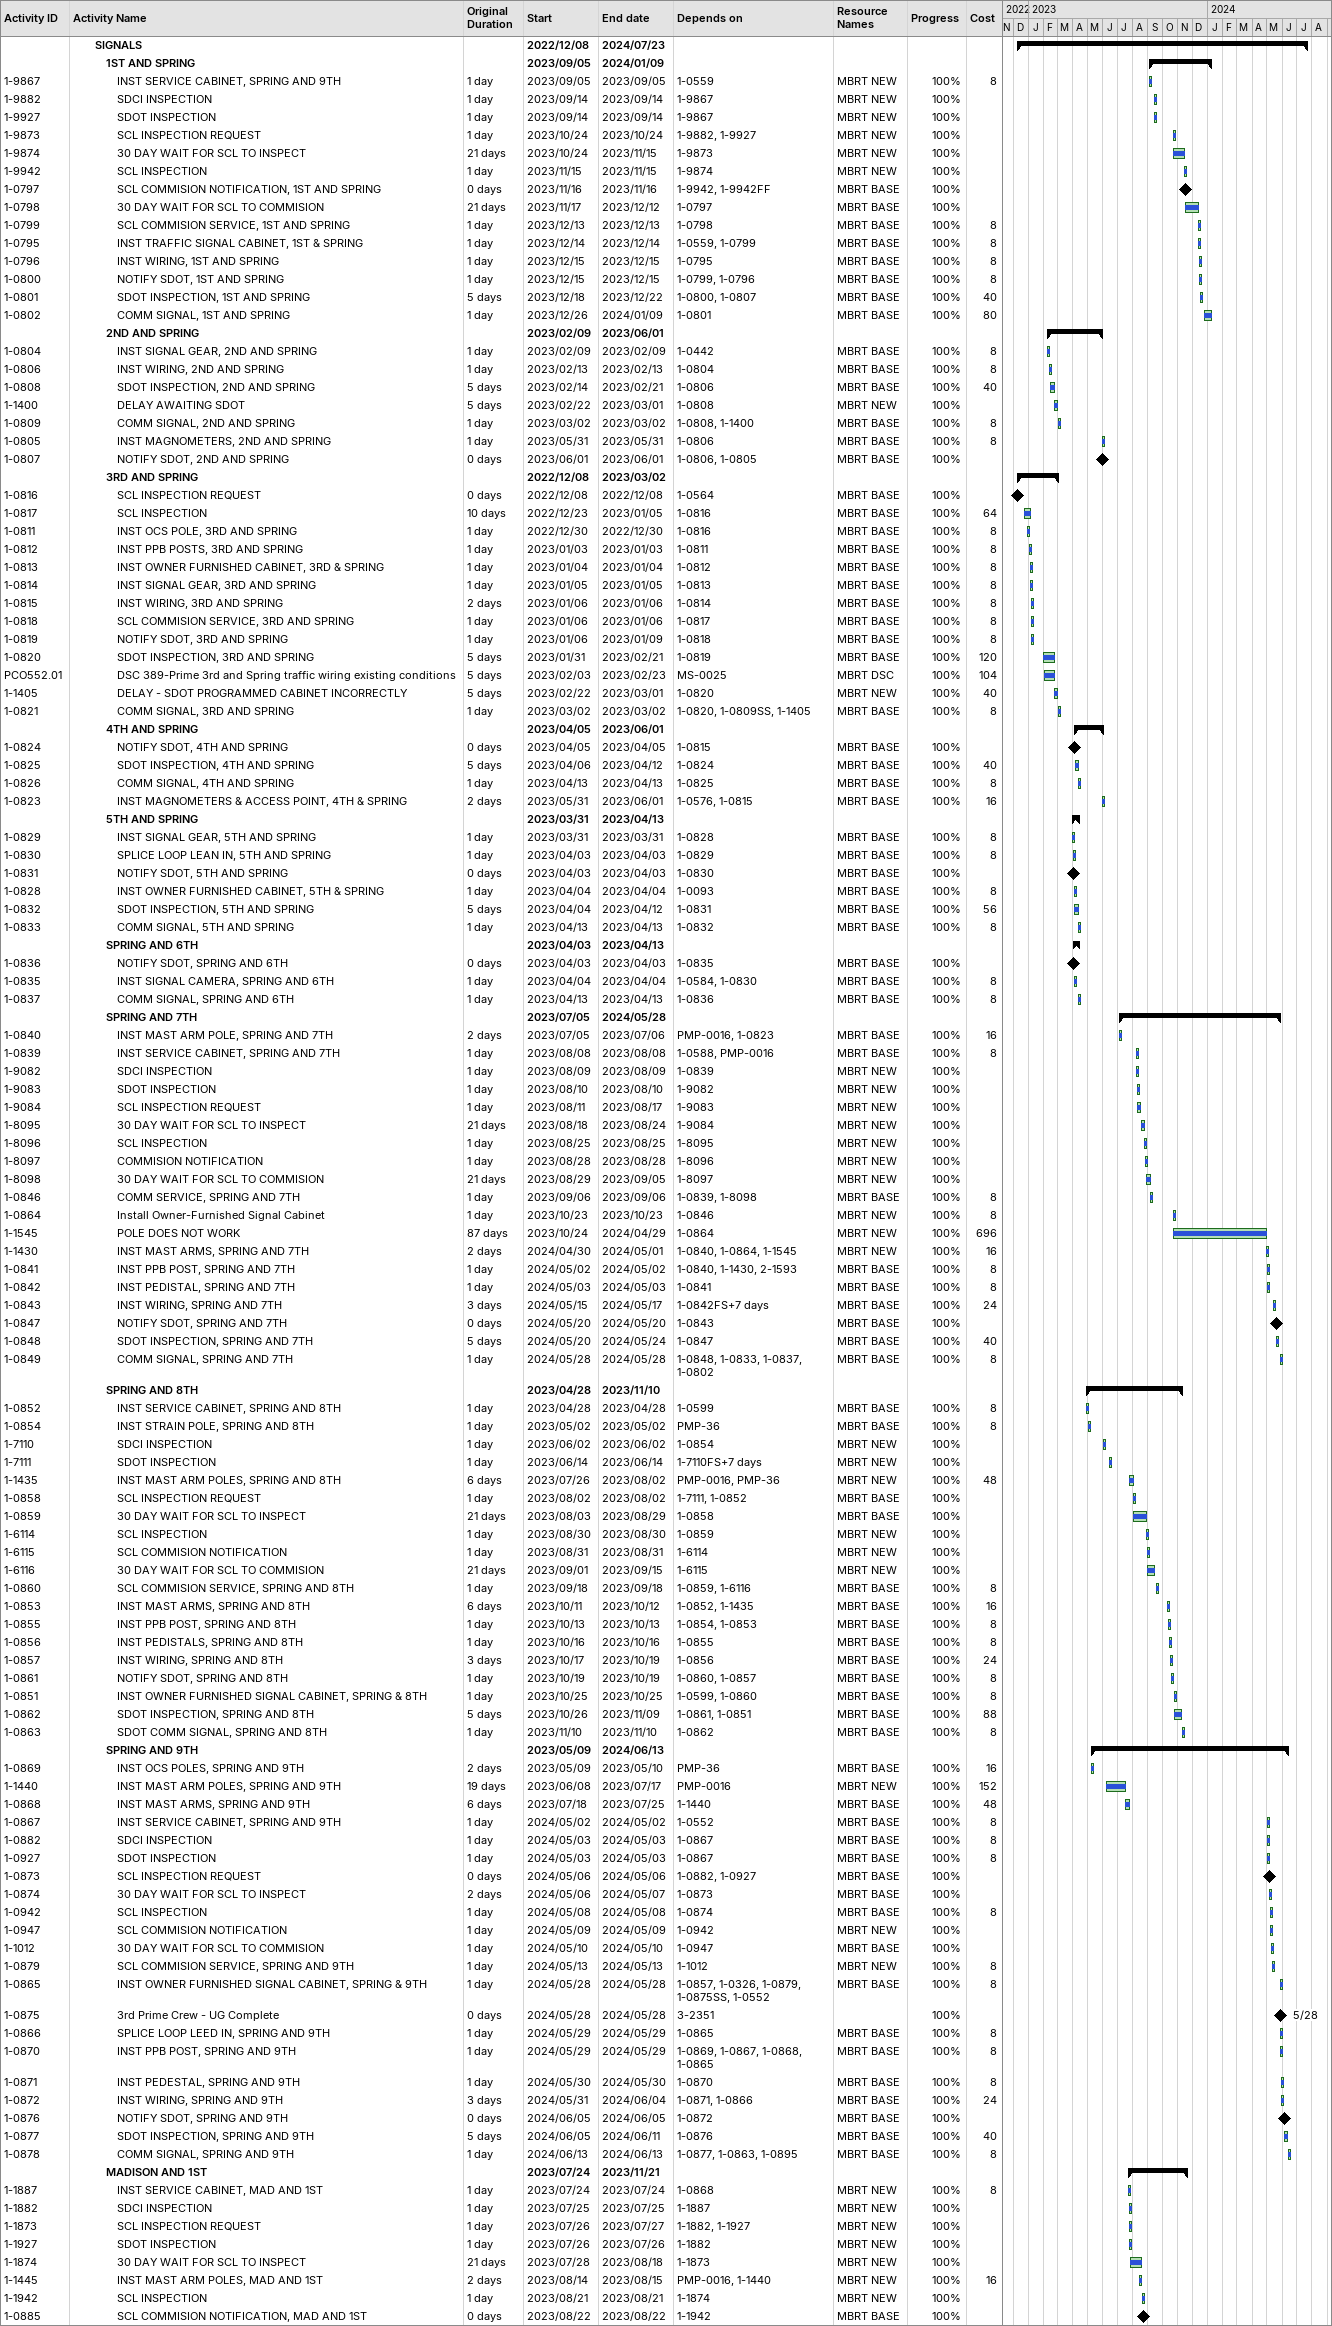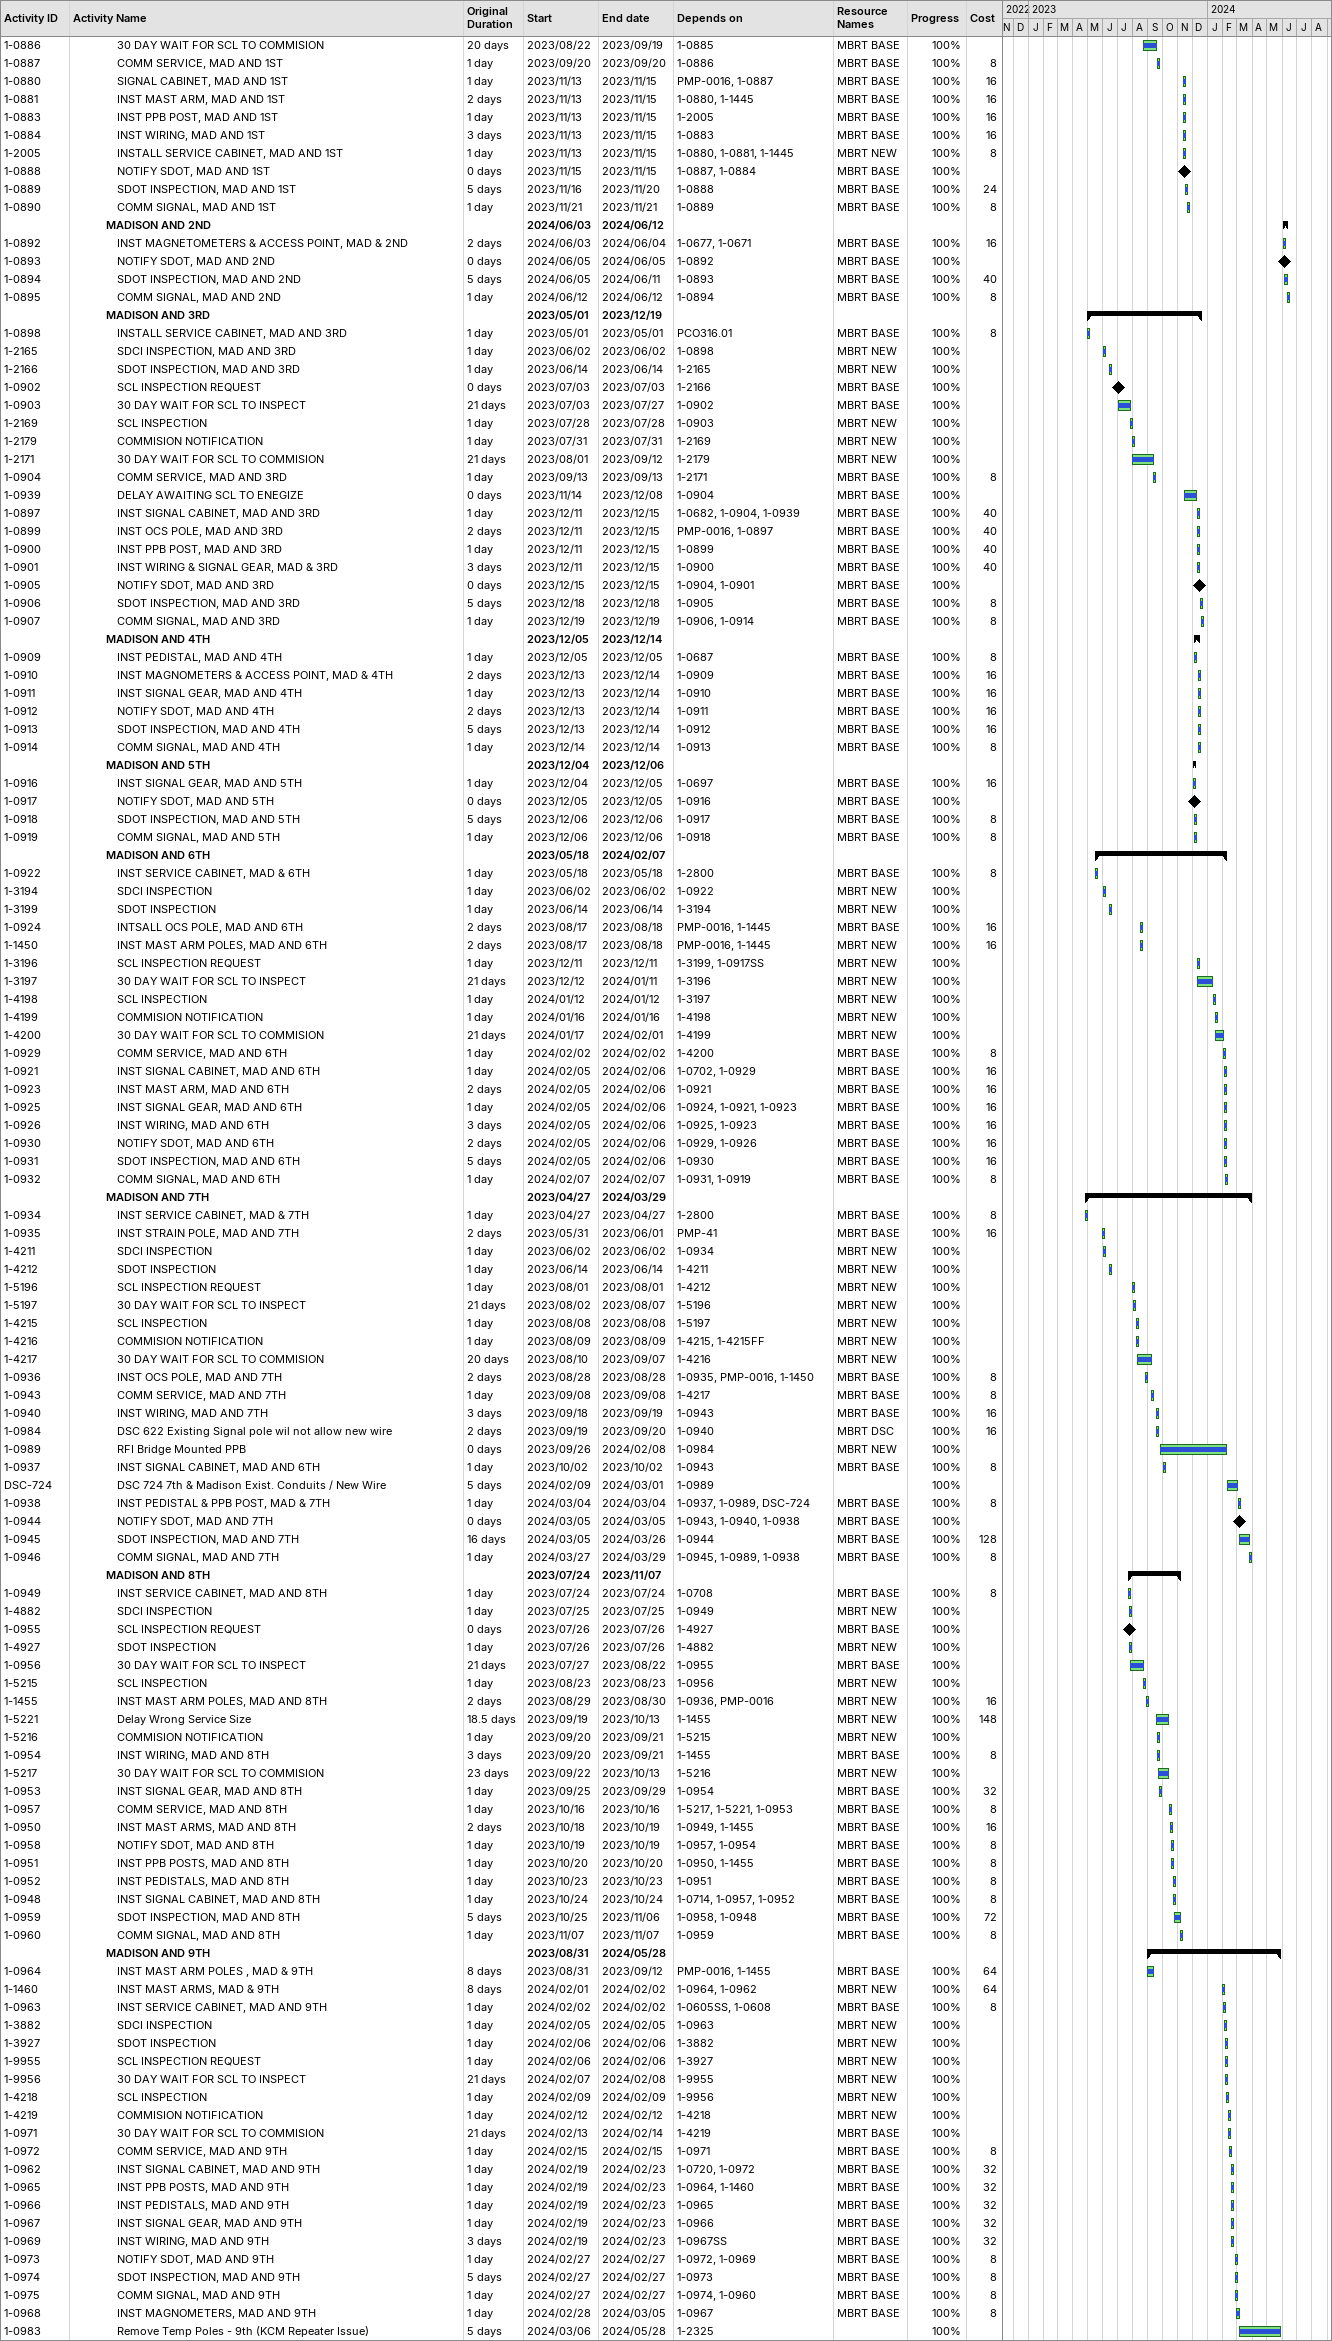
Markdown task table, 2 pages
| ID | Level | Task | Original duration | Start | Finish | Predecessors | Resources | % complete | Cost |
|---|---|---|---|---|---|---|---|---|---|
|  | 3 | **SIGNALS** |  | 2022-12-08 | 2024-07-23 |  |  |  |  |
|  | 4 | **1ST AND SPRING** |  | 2023-09-05 | 2024-01-09 |  |  |  |  |
| 1-9867 | 5 | INST SERVICE CABINET, SPRING AND 9TH | 1d | 2023-09-05 | 2023-09-05 | 1-0559 | MBRT NEW | 100 | 8 |
| 1-9882 | 5 | SDCI INSPECTION | 1d | 2023-09-14 | 2023-09-14 | 1-9867 | MBRT NEW | 100 |  |
| 1-9927 | 5 | SDOT INSPECTION | 1d | 2023-09-14 | 2023-09-14 | 1-9867 | MBRT NEW | 100 |  |
| 1-9873 | 5 | SCL INSPECTION REQUEST | 1d | 2023-10-24 | 2023-10-24 | 1-9882, 1-9927 | MBRT NEW | 100 |  |
| 1-9874 | 5 | 30 DAY WAIT FOR SCL TO INSPECT | 21d | 2023-10-24 | 2023-11-15 | 1-9873 | MBRT NEW | 100 |  |
| 1-9942 | 5 | SCL INSPECTION | 1d | 2023-11-15 | 2023-11-15 | 1-9874 | MBRT NEW | 100 |  |
| 1-0797 | 5 | SCL COMMISION NOTIFICATION, 1ST AND SPRING | 0d | 2023-11-16 | 2023-11-16 | 1-9942, 1-9942FF | MBRT BASE | 100 |  |
| 1-0798 | 5 | 30 DAY WAIT FOR SCL TO COMMISION | 21d | 2023-11-17 | 2023-12-12 | 1-0797 | MBRT BASE | 100 |  |
| 1-0799 | 5 | SCL COMMISION SERVICE, 1ST AND SPRING | 1d | 2023-12-13 | 2023-12-13 | 1-0798 | MBRT BASE | 100 | 8 |
| 1-0795 | 5 | INST TRAFFIC SIGNAL CABINET, 1ST & SPRING | 1d | 2023-12-14 | 2023-12-14 | 1-0559, 1-0799 | MBRT BASE | 100 | 8 |
| 1-0796 | 5 | INST WIRING, 1ST AND SPRING | 1d | 2023-12-15 | 2023-12-15 | 1-0795 | MBRT BASE | 100 | 8 |
| 1-0800 | 5 | NOTIFY SDOT, 1ST AND SPRING | 1d | 2023-12-15 | 2023-12-15 | 1-0799, 1-0796 | MBRT BASE | 100 | 8 |
| 1-0801 | 5 | SDOT INSPECTION, 1ST AND SPRING | 5d | 2023-12-18 | 2023-12-22 | 1-0800, 1-0807 | MBRT BASE | 100 | 40 |
| 1-0802 | 5 | COMM SIGNAL, 1ST AND SPRING | 1d | 2023-12-26 | 2024-01-09 | 1-0801 | MBRT BASE | 100 | 80 |
|  | 4 | **2ND AND SPRING** |  | 2023-02-09 | 2023-06-01 |  |  |  |  |
| 1-0804 | 5 | INST SIGNAL GEAR, 2ND AND SPRING | 1d | 2023-02-09 | 2023-02-09 | 1-0442 | MBRT BASE | 100 | 8 |
| 1-0806 | 5 | INST WIRING, 2ND AND SPRING | 1d | 2023-02-13 | 2023-02-13 | 1-0804 | MBRT BASE | 100 | 8 |
| 1-0808 | 5 | SDOT INSPECTION, 2ND AND SPRING | 5d | 2023-02-14 | 2023-02-21 | 1-0806 | MBRT BASE | 100 | 40 |
| 1-1400 | 5 | DELAY AWAITING SDOT | 5d | 2023-02-22 | 2023-03-01 | 1-0808 | MBRT NEW | 100 |  |
| 1-0809 | 5 | COMM SIGNAL, 2ND AND SPRING | 1d | 2023-03-02 | 2023-03-02 | 1-0808, 1-1400 | MBRT BASE | 100 | 8 |
| 1-0805 | 5 | INST MAGNOMETERS, 2ND AND SPRING | 1d | 2023-05-31 | 2023-05-31 | 1-0806 | MBRT BASE | 100 | 8 |
| 1-0807 | 5 | NOTIFY SDOT, 2ND AND SPRING | 0d | 2023-06-01 | 2023-06-01 | 1-0806, 1-0805 | MBRT BASE | 100 |  |
|  | 4 | **3RD AND SPRING** |  | 2022-12-08 | 2023-03-02 |  |  |  |  |
| 1-0816 | 5 | SCL INSPECTION REQUEST | 0d | 2022-12-08 | 2022-12-08 | 1-0564 | MBRT BASE | 100 |  |
| 1-0817 | 5 | SCL INSPECTION | 10d | 2022-12-23 | 2023-01-05 | 1-0816 | MBRT BASE | 100 | 64 |
| 1-0811 | 5 | INST OCS POLE, 3RD AND SPRING | 1d | 2022-12-30 | 2022-12-30 | 1-0816 | MBRT BASE | 100 | 8 |
| 1-0812 | 5 | INST PPB POSTS, 3RD AND SPRING | 1d | 2023-01-03 | 2023-01-03 | 1-0811 | MBRT BASE | 100 | 8 |
| 1-0813 | 5 | INST OWNER FURNISHED CABINET, 3RD & SPRING | 1d | 2023-01-04 | 2023-01-04 | 1-0812 | MBRT BASE | 100 | 8 |
| 1-0814 | 5 | INST SIGNAL GEAR, 3RD AND SPRING | 1d | 2023-01-05 | 2023-01-05 | 1-0813 | MBRT BASE | 100 | 8 |
| 1-0815 | 5 | INST WIRING, 3RD AND SPRING | 2d | 2023-01-06 | 2023-01-06 | 1-0814 | MBRT BASE | 100 | 8 |
| 1-0818 | 5 | SCL COMMISION SERVICE, 3RD AND SPRING | 1d | 2023-01-06 | 2023-01-06 | 1-0817 | MBRT BASE | 100 | 8 |
| 1-0819 | 5 | NOTIFY SDOT, 3RD AND SPRING | 1d | 2023-01-06 | 2023-01-09 | 1-0818 | MBRT BASE | 100 | 8 |
| 1-0820 | 5 | SDOT INSPECTION, 3RD AND SPRING | 5d | 2023-01-31 | 2023-02-21 | 1-0819 | MBRT BASE | 100 | 120 |
| PCO552.01 | 5 | DSC 389-Prime 3rd and Spring traffic wiring existing conditions | 5d | 2023-02-03 | 2023-02-23 | MS-0025 | MBRT DSC | 100 | 104 |
| 1-1405 | 5 | DELAY - SDOT PROGRAMMED CABINET INCORRECTLY | 5d | 2023-02-22 | 2023-03-01 | 1-0820 | MBRT NEW | 100 | 40 |
| 1-0821 | 5 | COMM SIGNAL, 3RD AND SPRING | 1d | 2023-03-02 | 2023-03-02 | 1-0820, 1-0809SS, 1-1405 | MBRT BASE | 100 | 8 |
|  | 4 | **4TH AND SPRING** |  | 2023-04-05 | 2023-06-01 |  |  |  |  |
| 1-0824 | 5 | NOTIFY SDOT, 4TH AND SPRING | 0d | 2023-04-05 | 2023-04-05 | 1-0815 | MBRT BASE | 100 |  |
| 1-0825 | 5 | SDOT INSPECTION, 4TH AND SPRING | 5d | 2023-04-06 | 2023-04-12 | 1-0824 | MBRT BASE | 100 | 40 |
| 1-0826 | 5 | COMM SIGNAL, 4TH AND SPRING | 1d | 2023-04-13 | 2023-04-13 | 1-0825 | MBRT BASE | 100 | 8 |
| 1-0823 | 5 | INST MAGNOMETERS & ACCESS POINT, 4TH & SPRING | 2d | 2023-05-31 | 2023-06-01 | 1-0576, 1-0815 | MBRT BASE | 100 | 16 |
|  | 4 | **5TH AND SPRING** |  | 2023-03-31 | 2023-04-13 |  |  |  |  |
| 1-0829 | 5 | INST SIGNAL GEAR, 5TH AND SPRING | 1d | 2023-03-31 | 2023-03-31 | 1-0828 | MBRT BASE | 100 | 8 |
| 1-0830 | 5 | SPLICE LOOP LEAN IN, 5TH AND SPRING | 1d | 2023-04-03 | 2023-04-03 | 1-0829 | MBRT BASE | 100 | 8 |
| 1-0831 | 5 | NOTIFY SDOT, 5TH AND SPRING | 0d | 2023-04-03 | 2023-04-03 | 1-0830 | MBRT BASE | 100 |  |
| 1-0828 | 5 | INST OWNER FURNISHED CABINET, 5TH & SPRING | 1d | 2023-04-04 | 2023-04-04 | 1-0093 | MBRT BASE | 100 | 8 |
| 1-0832 | 5 | SDOT INSPECTION, 5TH AND SPRING | 5d | 2023-04-04 | 2023-04-12 | 1-0831 | MBRT BASE | 100 | 56 |
| 1-0833 | 5 | COMM SIGNAL, 5TH AND SPRING | 1d | 2023-04-13 | 2023-04-13 | 1-0832 | MBRT BASE | 100 | 8 |
|  | 4 | **SPRING AND 6TH** |  | 2023-04-03 | 2023-04-13 |  |  |  |  |
| 1-0836 | 5 | NOTIFY SDOT, SPRING AND 6TH | 0d | 2023-04-03 | 2023-04-03 | 1-0835 | MBRT BASE | 100 |  |
| 1-0835 | 5 | INST SIGNAL CAMERA, SPRING AND 6TH | 1d | 2023-04-04 | 2023-04-04 | 1-0584, 1-0830 | MBRT BASE | 100 | 8 |
| 1-0837 | 5 | COMM SIGNAL, SPRING AND 6TH | 1d | 2023-04-13 | 2023-04-13 | 1-0836 | MBRT BASE | 100 | 8 |
|  | 4 | **SPRING AND 7TH** |  | 2023-07-05 | 2024-05-28 |  |  |  |  |
| 1-0840 | 5 | INST MAST ARM POLE, SPRING AND 7TH | 2d | 2023-07-05 | 2023-07-06 | PMP-0016, 1-0823 | MBRT BASE | 100 | 16 |
| 1-0839 | 5 | INST SERVICE CABINET, SPRING AND 7TH | 1d | 2023-08-08 | 2023-08-08 | 1-0588, PMP-0016 | MBRT BASE | 100 | 8 |
| 1-9082 | 5 | SDCI INSPECTION | 1d | 2023-08-09 | 2023-08-09 | 1-0839 | MBRT NEW | 100 |  |
| 1-9083 | 5 | SDOT INSPECTION | 1d | 2023-08-10 | 2023-08-10 | 1-9082 | MBRT NEW | 100 |  |
| 1-9084 | 5 | SCL INSPECTION REQUEST | 1d | 2023-08-11 | 2023-08-17 | 1-9083 | MBRT NEW | 100 |  |
| 1-8095 | 5 | 30 DAY WAIT FOR SCL TO INSPECT | 21d | 2023-08-18 | 2023-08-24 | 1-9084 | MBRT NEW | 100 |  |
| 1-8096 | 5 | SCL INSPECTION | 1d | 2023-08-25 | 2023-08-25 | 1-8095 | MBRT NEW | 100 |  |
| 1-8097 | 5 | COMMISION NOTIFICATION | 1d | 2023-08-28 | 2023-08-28 | 1-8096 | MBRT NEW | 100 |  |
| 1-8098 | 5 | 30 DAY WAIT FOR SCL TO COMMISION | 21d | 2023-08-29 | 2023-09-05 | 1-8097 | MBRT NEW | 100 |  |
| 1-0846 | 5 | COMM SERVICE, SPRING AND 7TH | 1d | 2023-09-06 | 2023-09-06 | 1-0839, 1-8098 | MBRT BASE | 100 | 8 |
| 1-0864 | 5 | Install Owner-Furnished Signal Cabinet | 1d | 2023-10-23 | 2023-10-23 | 1-0846 | MBRT NEW | 100 | 8 |
| 1-1545 | 5 | POLE DOES NOT WORK | 87d | 2023-10-24 | 2024-04-29 | 1-0864 | MBRT NEW | 100 | 696 |
| 1-1430 | 5 | INST MAST ARMS, SPRING AND 7TH | 2d | 2024-04-30 | 2024-05-01 | 1-0840, 1-0864, 1-1545 | MBRT NEW | 100 | 16 |
| 1-0841 | 5 | INST PPB POST, SPRING AND 7TH | 1d | 2024-05-02 | 2024-05-02 | 1-0840, 1-1430, 2-1593 | MBRT BASE | 100 | 8 |
| 1-0842 | 5 | INST PEDISTAL, SPRING AND 7TH | 1d | 2024-05-03 | 2024-05-03 | 1-0841 | MBRT BASE | 100 | 8 |
| 1-0843 | 5 | INST WIRING, SPRING AND 7TH | 3d | 2024-05-15 | 2024-05-17 | 1-0842FS+7d | MBRT BASE | 100 | 24 |
| 1-0847 | 5 | NOTIFY SDOT, SPRING AND 7TH | 0d | 2024-05-20 | 2024-05-20 | 1-0843 | MBRT BASE | 100 |  |
| 1-0848 | 5 | SDOT INSPECTION, SPRING AND 7TH | 5d | 2024-05-20 | 2024-05-24 | 1-0847 | MBRT BASE | 100 | 40 |
| 1-0849 | 5 | COMM SIGNAL, SPRING AND 7TH | 1d | 2024-05-28 | 2024-05-28 | 1-0848, 1-0833, 1-0837, 1-0802 | MBRT BASE | 100 | 8 |
|  | 4 | **SPRING AND 8TH** |  | 2023-04-28 | 2023-11-10 |  |  |  |  |
| 1-0852 | 5 | INST SERVICE CABINET, SPRING AND 8TH | 1d | 2023-04-28 | 2023-04-28 | 1-0599 | MBRT BASE | 100 | 8 |
| 1-0854 | 5 | INST STRAIN POLE, SPRING AND 8TH | 1d | 2023-05-02 | 2023-05-02 | PMP-36 | MBRT BASE | 100 | 8 |
| 1-7110 | 5 | SDCI INSPECTION | 1d | 2023-06-02 | 2023-06-02 | 1-0854 | MBRT NEW | 100 |  |
| 1-7111 | 5 | SDOT INSPECTION | 1d | 2023-06-14 | 2023-06-14 | 1-7110FS+7d | MBRT NEW | 100 |  |
| 1-1435 | 5 | INST MAST ARM POLES, SPRING AND 8TH | 6d | 2023-07-26 | 2023-08-02 | PMP-0016, PMP-36 | MBRT NEW | 100 | 48 |
| 1-0858 | 5 | SCL INSPECTION REQUEST | 1d | 2023-08-02 | 2023-08-02 | 1-7111, 1-0852 | MBRT BASE | 100 |  |
| 1-0859 | 5 | 30 DAY WAIT FOR SCL TO INSPECT | 21d | 2023-08-03 | 2023-08-29 | 1-0858 | MBRT BASE | 100 |  |
| 1-6114 | 5 | SCL INSPECTION | 1d | 2023-08-30 | 2023-08-30 | 1-0859 | MBRT NEW | 100 |  |
| 1-6115 | 5 | SCL COMMISION NOTIFICATION | 1d | 2023-08-31 | 2023-08-31 | 1-6114 | MBRT NEW | 100 |  |
| 1-6116 | 5 | 30 DAY WAIT FOR SCL TO COMMISION | 21d | 2023-09-01 | 2023-09-15 | 1-6115 | MBRT NEW | 100 |  |
| 1-0860 | 5 | SCL COMMISION SERVICE, SPRING AND 8TH | 1d | 2023-09-18 | 2023-09-18 | 1-0859, 1-6116 | MBRT BASE | 100 | 8 |
| 1-0853 | 5 | INST MAST ARMS, SPRING AND 8TH | 6d | 2023-10-11 | 2023-10-12 | 1-0852, 1-1435 | MBRT BASE | 100 | 16 |
| 1-0855 | 5 | INST PPB POST, SPRING AND 8TH | 1d | 2023-10-13 | 2023-10-13 | 1-0854, 1-0853 | MBRT BASE | 100 | 8 |
| 1-0856 | 5 | INST PEDISTALS, SPRING AND 8TH | 1d | 2023-10-16 | 2023-10-16 | 1-0855 | MBRT BASE | 100 | 8 |
| 1-0857 | 5 | INST WIRING, SPRING AND 8TH | 3d | 2023-10-17 | 2023-10-19 | 1-0856 | MBRT BASE | 100 | 24 |
| 1-0861 | 5 | NOTIFY SDOT, SPRING AND 8TH | 1d | 2023-10-19 | 2023-10-19 | 1-0860, 1-0857 | MBRT BASE | 100 | 8 |
| 1-0851 | 5 | INST OWNER FURNISHED SIGNAL CABINET, SPRING & 8TH | 1d | 2023-10-25 | 2023-10-25 | 1-0599, 1-0860 | MBRT BASE | 100 | 8 |
| 1-0862 | 5 | SDOT INSPECTION, SPRING AND 8TH | 5d | 2023-10-26 | 2023-11-09 | 1-0861, 1-0851 | MBRT BASE | 100 | 88 |
| 1-0863 | 5 | SDOT COMM SIGNAL, SPRING AND 8TH | 1d | 2023-11-10 | 2023-11-10 | 1-0862 | MBRT BASE | 100 | 8 |
|  | 4 | **SPRING AND 9TH** |  | 2023-05-09 | 2024-06-13 |  |  |  |  |
| 1-0869 | 5 | INST OCS POLES, SPRING AND 9TH | 2d | 2023-05-09 | 2023-05-10 | PMP-36 | MBRT BASE | 100 | 16 |
| 1-1440 | 5 | INST MAST ARM POLES, SPRING AND 9TH | 19d | 2023-06-08 | 2023-07-17 | PMP-0016 | MBRT NEW | 100 | 152 |
| 1-0868 | 5 | INST MAST ARMS, SPRING AND 9TH | 6d | 2023-07-18 | 2023-07-25 | 1-1440 | MBRT BASE | 100 | 48 |
| 1-0867 | 5 | INST SERVICE CABINET, SPRING AND 9TH | 1d | 2024-05-02 | 2024-05-02 | 1-0552 | MBRT BASE | 100 | 8 |
| 1-0882 | 5 | SDCI INSPECTION | 1d | 2024-05-03 | 2024-05-03 | 1-0867 | MBRT BASE | 100 | 8 |
| 1-0927 | 5 | SDOT INSPECTION | 1d | 2024-05-03 | 2024-05-03 | 1-0867 | MBRT BASE | 100 | 8 |
| 1-0873 | 5 | SCL INSPECTION REQUEST | 0d | 2024-05-06 | 2024-05-06 | 1-0882, 1-0927 | MBRT BASE | 100 |  |
| 1-0874 | 5 | 30 DAY WAIT FOR SCL TO INSPECT | 2d | 2024-05-06 | 2024-05-07 | 1-0873 | MBRT BASE | 100 |  |
| 1-0942 | 5 | SCL INSPECTION | 1d | 2024-05-08 | 2024-05-08 | 1-0874 | MBRT BASE | 100 | 8 |
| 1-0947 | 5 | SCL COMMISION NOTIFICATION | 1d | 2024-05-09 | 2024-05-09 | 1-0942 | MBRT NEW | 100 |  |
| 1-1012 | 5 | 30 DAY WAIT FOR SCL TO COMMISION | 1d | 2024-05-10 | 2024-05-10 | 1-0947 | MBRT BASE | 100 |  |
| 1-0879 | 5 | SCL COMMISION SERVICE, SPRING AND 9TH | 1d | 2024-05-13 | 2024-05-13 | 1-1012 | MBRT NEW | 100 | 8 |
| 1-0865 | 5 | INST OWNER FURNISHED SIGNAL CABINET, SPRING & 9TH | 1d | 2024-05-28 | 2024-05-28 | 1-0857, 1-0326, 1-0879, 1-0875SS, 1-0552 | MBRT BASE | 100 | 8 |
| 1-0875 | 5 | 3rd Prime Crew - UG Complete | 0d | 2024-05-28 | 2024-05-28 | 3-2351 |  | 100 |  |
| 1-0866 | 5 | SPLICE LOOP LEED IN, SPRING AND 9TH | 1d | 2024-05-29 | 2024-05-29 | 1-0865 | MBRT BASE | 100 | 8 |
| 1-0870 | 5 | INST PPB POST, SPRING AND 9TH | 1d | 2024-05-29 | 2024-05-29 | 1-0869, 1-0867, 1-0868, 1-0865 | MBRT BASE | 100 | 8 |
| 1-0871 | 5 | INST PEDESTAL, SPRING AND 9TH | 1d | 2024-05-30 | 2024-05-30 | 1-0870 | MBRT BASE | 100 | 8 |
| 1-0872 | 5 | INST WIRING, SPRING AND 9TH | 3d | 2024-05-31 | 2024-06-04 | 1-0871, 1-0866 | MBRT BASE | 100 | 24 |
| 1-0876 | 5 | NOTIFY SDOT, SPRING AND 9TH | 0d | 2024-06-05 | 2024-06-05 | 1-0872 | MBRT BASE | 100 |  |
| 1-0877 | 5 | SDOT INSPECTION, SPRING AND 9TH | 5d | 2024-06-05 | 2024-06-11 | 1-0876 | MBRT BASE | 100 | 40 |
| 1-0878 | 5 | COMM SIGNAL, SPRING AND 9TH | 1d | 2024-06-13 | 2024-06-13 | 1-0877, 1-0863, 1-0895 | MBRT BASE | 100 | 8 |
|  | 4 | **MADISON AND 1ST** |  | 2023-07-24 | 2023-11-21 |  |  |  |  |
| 1-1887 | 5 | INST SERVICE CABINET, MAD AND 1ST | 1d | 2023-07-24 | 2023-07-24 | 1-0868 | MBRT NEW | 100 | 8 |
| 1-1882 | 5 | SDCI INSPECTION | 1d | 2023-07-25 | 2023-07-25 | 1-1887 | MBRT NEW | 100 |  |
| 1-1873 | 5 | SCL INSPECTION REQUEST | 1d | 2023-07-26 | 2023-07-27 | 1-1882, 1-1927 | MBRT NEW | 100 |  |
| 1-1927 | 5 | SDOT INSPECTION | 1d | 2023-07-26 | 2023-07-26 | 1-1882 | MBRT NEW | 100 |  |
| 1-1874 | 5 | 30 DAY WAIT FOR SCL TO INSPECT | 21d | 2023-07-28 | 2023-08-18 | 1-1873 | MBRT NEW | 100 |  |
| 1-1445 | 5 | INST MAST ARM POLES, MAD AND 1ST | 2d | 2023-08-14 | 2023-08-15 | PMP-0016, 1-1440 | MBRT NEW | 100 | 16 |
| 1-1942 | 5 | SCL INSPECTION | 1d | 2023-08-21 | 2023-08-21 | 1-1874 | MBRT NEW | 100 |  |
| 1-0885 | 5 | SCL COMMISION NOTIFICATION, MAD AND 1ST | 0d | 2023-08-22 | 2023-08-22 | 1-1942 | MBRT BASE | 100 |  |
| 1-0886 | 5 | 30 DAY WAIT FOR SCL TO COMMISION | 20d | 2023-08-22 | 2023-09-19 | 1-0885 | MBRT BASE | 100 |  |
| 1-0887 | 5 | COMM SERVICE, MAD AND 1ST | 1d | 2023-09-20 | 2023-09-20 | 1-0886 | MBRT BASE | 100 | 8 |
| 1-0880 | 5 | SIGNAL CABINET, MAD AND 1ST | 1d | 2023-11-13 | 2023-11-15 | PMP-0016, 1-0887 | MBRT BASE | 100 | 16 |
| 1-0881 | 5 | INST MAST ARM, MAD AND 1ST | 2d | 2023-11-13 | 2023-11-15 | 1-0880, 1-1445 | MBRT BASE | 100 | 16 |
| 1-0883 | 5 | INST PPB POST, MAD AND 1ST | 1d | 2023-11-13 | 2023-11-15 | 1-2005 | MBRT BASE | 100 | 16 |
| 1-0884 | 5 | INST WIRING, MAD AND 1ST | 3d | 2023-11-13 | 2023-11-15 | 1-0883 | MBRT BASE | 100 | 16 |
| 1-2005 | 5 | INSTALL SERVICE CABINET, MAD AND 1ST | 1d | 2023-11-13 | 2023-11-15 | 1-0880, 1-0881, 1-1445 | MBRT NEW | 100 | 8 |
| 1-0888 | 5 | NOTIFY SDOT, MAD AND 1ST | 0d | 2023-11-15 | 2023-11-15 | 1-0887, 1-0884 | MBRT BASE | 100 |  |
| 1-0889 | 5 | SDOT INSPECTION, MAD AND 1ST | 5d | 2023-11-16 | 2023-11-20 | 1-0888 | MBRT BASE | 100 | 24 |
| 1-0890 | 5 | COMM SIGNAL, MAD AND 1ST | 1d | 2023-11-21 | 2023-11-21 | 1-0889 | MBRT BASE | 100 | 8 |
|  | 4 | **MADISON AND 2ND** |  | 2024-06-03 | 2024-06-12 |  |  |  |  |
| 1-0892 | 5 | INST MAGNETOMETERS & ACCESS POINT, MAD & 2ND | 2d | 2024-06-03 | 2024-06-04 | 1-0677, 1-0671 | MBRT BASE | 100 | 16 |
| 1-0893 | 5 | NOTIFY SDOT, MAD AND 2ND | 0d | 2024-06-05 | 2024-06-05 | 1-0892 | MBRT BASE | 100 |  |
| 1-0894 | 5 | SDOT INSPECTION, MAD AND 2ND | 5d | 2024-06-05 | 2024-06-11 | 1-0893 | MBRT BASE | 100 | 40 |
| 1-0895 | 5 | COMM SIGNAL, MAD AND 2ND | 1d | 2024-06-12 | 2024-06-12 | 1-0894 | MBRT BASE | 100 | 8 |
|  | 4 | **MADISON AND 3RD** |  | 2023-05-01 | 2023-12-19 |  |  |  |  |
| 1-0898 | 5 | INSTALL SERVICE CABINET, MAD AND 3RD | 1d | 2023-05-01 | 2023-05-01 | PCO316.01 | MBRT BASE | 100 | 8 |
| 1-2165 | 5 | SDCI INSPECTION, MAD AND 3RD | 1d | 2023-06-02 | 2023-06-02 | 1-0898 | MBRT NEW | 100 |  |
| 1-2166 | 5 | SDOT INSPECTION, MAD AND 3RD | 1d | 2023-06-14 | 2023-06-14 | 1-2165 | MBRT NEW | 100 |  |
| 1-0902 | 5 | SCL INSPECTION REQUEST | 0d | 2023-07-03 | 2023-07-03 | 1-2166 | MBRT BASE | 100 |  |
| 1-0903 | 5 | 30 DAY WAIT FOR SCL TO INSPECT | 21d | 2023-07-03 | 2023-07-27 | 1-0902 | MBRT BASE | 100 |  |
| 1-2169 | 5 | SCL INSPECTION | 1d | 2023-07-28 | 2023-07-28 | 1-0903 | MBRT NEW | 100 |  |
| 1-2179 | 5 | COMMISION NOTIFICATION | 1d | 2023-07-31 | 2023-07-31 | 1-2169 | MBRT NEW | 100 |  |
| 1-2171 | 5 | 30 DAY WAIT FOR SCL TO COMMISION | 21d | 2023-08-01 | 2023-09-12 | 1-2179 | MBRT NEW | 100 |  |
| 1-0904 | 5 | COMM SERVICE, MAD AND 3RD | 1d | 2023-09-13 | 2023-09-13 | 1-2171 | MBRT BASE | 100 | 8 |
| 1-0939 | 5 | DELAY AWAITING SCL TO ENEGIZE | 0d | 2023-11-14 | 2023-12-08 | 1-0904 | MBRT BASE | 100 |  |
| 1-0897 | 5 | INST SIGNAL CABINET, MAD AND 3RD | 1d | 2023-12-11 | 2023-12-15 | 1-0682, 1-0904, 1-0939 | MBRT BASE | 100 | 40 |
| 1-0899 | 5 | INST OCS POLE, MAD AND 3RD | 2d | 2023-12-11 | 2023-12-15 | PMP-0016, 1-0897 | MBRT BASE | 100 | 40 |
| 1-0900 | 5 | INST PPB POST, MAD AND 3RD | 1d | 2023-12-11 | 2023-12-15 | 1-0899 | MBRT BASE | 100 | 40 |
| 1-0901 | 5 | INST WIRING & SIGNAL GEAR, MAD & 3RD | 3d | 2023-12-11 | 2023-12-15 | 1-0900 | MBRT BASE | 100 | 40 |
| 1-0905 | 5 | NOTIFY SDOT, MAD AND 3RD | 0d | 2023-12-15 | 2023-12-15 | 1-0904, 1-0901 | MBRT BASE | 100 |  |
| 1-0906 | 5 | SDOT INSPECTION, MAD AND 3RD | 5d | 2023-12-18 | 2023-12-18 | 1-0905 | MBRT BASE | 100 | 8 |
| 1-0907 | 5 | COMM SIGNAL, MAD AND 3RD | 1d | 2023-12-19 | 2023-12-19 | 1-0906, 1-0914 | MBRT BASE | 100 | 8 |
|  | 4 | **MADISON AND 4TH** |  | 2023-12-05 | 2023-12-14 |  |  |  |  |
| 1-0909 | 5 | INST PEDISTAL, MAD AND 4TH | 1d | 2023-12-05 | 2023-12-05 | 1-0687 | MBRT BASE | 100 | 8 |
| 1-0910 | 5 | INST MAGNOMETERS & ACCESS POINT, MAD & 4TH | 2d | 2023-12-13 | 2023-12-14 | 1-0909 | MBRT BASE | 100 | 16 |
| 1-0911 | 5 | INST SIGNAL GEAR, MAD AND 4TH | 1d | 2023-12-13 | 2023-12-14 | 1-0910 | MBRT BASE | 100 | 16 |
| 1-0912 | 5 | NOTIFY SDOT, MAD AND 4TH | 2d | 2023-12-13 | 2023-12-14 | 1-0911 | MBRT BASE | 100 | 16 |
| 1-0913 | 5 | SDOT INSPECTION, MAD AND 4TH | 5d | 2023-12-13 | 2023-12-14 | 1-0912 | MBRT BASE | 100 | 16 |
| 1-0914 | 5 | COMM SIGNAL, MAD AND 4TH | 1d | 2023-12-14 | 2023-12-14 | 1-0913 | MBRT BASE | 100 | 8 |
|  | 4 | **MADISON AND 5TH** |  | 2023-12-04 | 2023-12-06 |  |  |  |  |
| 1-0916 | 5 | INST SIGNAL GEAR, MAD AND 5TH | 1d | 2023-12-04 | 2023-12-05 | 1-0697 | MBRT BASE | 100 | 16 |
| 1-0917 | 5 | NOTIFY SDOT, MAD AND 5TH | 0d | 2023-12-05 | 2023-12-05 | 1-0916 | MBRT BASE | 100 |  |
| 1-0918 | 5 | SDOT INSPECTION, MAD AND 5TH | 5d | 2023-12-06 | 2023-12-06 | 1-0917 | MBRT BASE | 100 | 8 |
| 1-0919 | 5 | COMM SIGNAL, MAD AND 5TH | 1d | 2023-12-06 | 2023-12-06 | 1-0918 | MBRT BASE | 100 | 8 |
|  | 4 | **MADISON AND 6TH** |  | 2023-05-18 | 2024-02-07 |  |  |  |  |
| 1-0922 | 5 | INST SERVICE CABINET, MAD & 6TH | 1d | 2023-05-18 | 2023-05-18 | 1-2800 | MBRT BASE | 100 | 8 |
| 1-3194 | 5 | SDCI INSPECTION | 1d | 2023-06-02 | 2023-06-02 | 1-0922 | MBRT NEW | 100 |  |
| 1-3199 | 5 | SDOT INSPECTION | 1d | 2023-06-14 | 2023-06-14 | 1-3194 | MBRT NEW | 100 |  |
| 1-0924 | 5 | INTSALL OCS POLE, MAD AND 6TH | 2d | 2023-08-17 | 2023-08-18 | PMP-0016, 1-1445 | MBRT BASE | 100 | 16 |
| 1-1450 | 5 | INST MAST ARM POLES, MAD AND 6TH | 2d | 2023-08-17 | 2023-08-18 | PMP-0016, 1-1445 | MBRT NEW | 100 | 16 |
| 1-3196 | 5 | SCL INSPECTION REQUEST | 1d | 2023-12-11 | 2023-12-11 | 1-3199, 1-0917SS | MBRT NEW | 100 |  |
| 1-3197 | 5 | 30 DAY WAIT FOR SCL TO INSPECT | 21d | 2023-12-12 | 2024-01-11 | 1-3196 | MBRT NEW | 100 |  |
| 1-4198 | 5 | SCL INSPECTION | 1d | 2024-01-12 | 2024-01-12 | 1-3197 | MBRT NEW | 100 |  |
| 1-4199 | 5 | COMMISION NOTIFICATION | 1d | 2024-01-16 | 2024-01-16 | 1-4198 | MBRT NEW | 100 |  |
| 1-4200 | 5 | 30 DAY WAIT FOR SCL TO COMMISION | 21d | 2024-01-17 | 2024-02-01 | 1-4199 | MBRT NEW | 100 |  |
| 1-0929 | 5 | COMM SERVICE, MAD AND 6TH | 1d | 2024-02-02 | 2024-02-02 | 1-4200 | MBRT BASE | 100 | 8 |
| 1-0921 | 5 | INST SIGNAL CABINET, MAD AND 6TH | 1d | 2024-02-05 | 2024-02-06 | 1-0702, 1-0929 | MBRT BASE | 100 | 16 |
| 1-0923 | 5 | INST MAST ARM, MAD AND 6TH | 2d | 2024-02-05 | 2024-02-06 | 1-0921 | MBRT BASE | 100 | 16 |
| 1-0925 | 5 | INST SIGNAL GEAR, MAD AND 6TH | 1d | 2024-02-05 | 2024-02-06 | 1-0924, 1-0921, 1-0923 | MBRT BASE | 100 | 16 |
| 1-0926 | 5 | INST WIRING, MAD AND 6TH | 3d | 2024-02-05 | 2024-02-06 | 1-0925, 1-0923 | MBRT BASE | 100 | 16 |
| 1-0930 | 5 | NOTIFY SDOT, MAD AND 6TH | 2d | 2024-02-05 | 2024-02-06 | 1-0929, 1-0926 | MBRT BASE | 100 | 16 |
| 1-0931 | 5 | SDOT INSPECTION, MAD AND 6TH | 5d | 2024-02-05 | 2024-02-06 | 1-0930 | MBRT BASE | 100 | 16 |
| 1-0932 | 5 | COMM SIGNAL, MAD AND 6TH | 1d | 2024-02-07 | 2024-02-07 | 1-0931, 1-0919 | MBRT BASE | 100 | 8 |
|  | 4 | **MADISON AND 7TH** |  | 2023-04-27 | 2024-03-29 |  |  |  |  |
| 1-0934 | 5 | INST SERVICE CABINET, MAD & 7TH | 1d | 2023-04-27 | 2023-04-27 | 1-2800 | MBRT BASE | 100 | 8 |
| 1-0935 | 5 | INST STRAIN POLE, MAD AND 7TH | 2d | 2023-05-31 | 2023-06-01 | PMP-41 | MBRT BASE | 100 | 16 |
| 1-4211 | 5 | SDCI INSPECTION | 1d | 2023-06-02 | 2023-06-02 | 1-0934 | MBRT NEW | 100 |  |
| 1-4212 | 5 | SDOT INSPECTION | 1d | 2023-06-14 | 2023-06-14 | 1-4211 | MBRT NEW | 100 |  |
| 1-5196 | 5 | SCL INSPECTION REQUEST | 1d | 2023-08-01 | 2023-08-01 | 1-4212 | MBRT NEW | 100 |  |
| 1-5197 | 5 | 30 DAY WAIT FOR SCL TO INSPECT | 21d | 2023-08-02 | 2023-08-07 | 1-5196 | MBRT NEW | 100 |  |
| 1-4215 | 5 | SCL INSPECTION | 1d | 2023-08-08 | 2023-08-08 | 1-5197 | MBRT NEW | 100 |  |
| 1-4216 | 5 | COMMISION NOTIFICATION | 1d | 2023-08-09 | 2023-08-09 | 1-4215, 1-4215FF | MBRT NEW | 100 |  |
| 1-4217 | 5 | 30 DAY WAIT FOR SCL TO COMMISION | 20d | 2023-08-10 | 2023-09-07 | 1-4216 | MBRT NEW | 100 |  |
| 1-0936 | 5 | INST OCS POLE, MAD AND 7TH | 2d | 2023-08-28 | 2023-08-28 | 1-0935, PMP-0016, 1-1450 | MBRT BASE | 100 | 8 |
| 1-0943 | 5 | COMM SERVICE, MAD AND 7TH | 1d | 2023-09-08 | 2023-09-08 | 1-4217 | MBRT BASE | 100 | 8 |
| 1-0940 | 5 | INST WIRING, MAD AND 7TH | 3d | 2023-09-18 | 2023-09-19 | 1-0943 | MBRT BASE | 100 | 16 |
| 1-0984 | 5 | DSC 622 Existing Signal pole wil not allow new wire | 2d | 2023-09-19 | 2023-09-20 | 1-0940 | MBRT DSC | 100 | 16 |
| 1-0989 | 5 | RFI Bridge Mounted PPB | 0d | 2023-09-26 | 2024-02-08 | 1-0984 | MBRT NEW | 100 |  |
| 1-0937 | 5 | INST SIGNAL CABINET, MAD AND 6TH | 1d | 2023-10-02 | 2023-10-02 | 1-0943 | MBRT BASE | 100 | 8 |
| DSC-724 | 5 | DSC 724 7th & Madison Exist. Conduits / New Wire | 5d | 2024-02-09 | 2024-03-01 | 1-0989 |  | 100 |  |
| 1-0938 | 5 | INST PEDISTAL & PPB POST, MAD & 7TH | 1d | 2024-03-04 | 2024-03-04 | 1-0937, 1-0989, DSC-724 | MBRT BASE | 100 | 8 |
| 1-0944 | 5 | NOTIFY SDOT, MAD AND 7TH | 0d | 2024-03-05 | 2024-03-05 | 1-0943, 1-0940, 1-0938 | MBRT BASE | 100 |  |
| 1-0945 | 5 | SDOT INSPECTION, MAD AND 7TH | 16d | 2024-03-05 | 2024-03-26 | 1-0944 | MBRT BASE | 100 | 128 |
| 1-0946 | 5 | COMM SIGNAL, MAD AND 7TH | 1d | 2024-03-27 | 2024-03-29 | 1-0945, 1-0989, 1-0938 | MBRT BASE | 100 | 8 |
|  | 4 | **MADISON AND 8TH** |  | 2023-07-24 | 2023-11-07 |  |  |  |  |
| 1-0949 | 5 | INST SERVICE CABINET, MAD AND 8TH | 1d | 2023-07-24 | 2023-07-24 | 1-0708 | MBRT BASE | 100 | 8 |
| 1-4882 | 5 | SDCI INSPECTION | 1d | 2023-07-25 | 2023-07-25 | 1-0949 | MBRT NEW | 100 |  |
| 1-0955 | 5 | SCL INSPECTION REQUEST | 0d | 2023-07-26 | 2023-07-26 | 1-4927 | MBRT BASE | 100 |  |
| 1-4927 | 5 | SDOT INSPECTION | 1d | 2023-07-26 | 2023-07-26 | 1-4882 | MBRT NEW | 100 |  |
| 1-0956 | 5 | 30 DAY WAIT FOR SCL TO INSPECT | 21d | 2023-07-27 | 2023-08-22 | 1-0955 | MBRT BASE | 100 |  |
| 1-5215 | 5 | SCL INSPECTION | 1d | 2023-08-23 | 2023-08-23 | 1-0956 | MBRT NEW | 100 |  |
| 1-1455 | 5 | INST MAST ARM POLES, MAD AND 8TH | 2d | 2023-08-29 | 2023-08-30 | 1-0936, PMP-0016 | MBRT NEW | 100 | 16 |
| 1-5221 | 5 | Delay Wrong Service Size | 18.5d | 2023-09-19 | 2023-10-13 | 1-1455 | MBRT NEW | 100 | 148 |
| 1-5216 | 5 | COMMISION NOTIFICATION | 1d | 2023-09-20 | 2023-09-21 | 1-5215 | MBRT NEW | 100 |  |
| 1-0954 | 5 | INST WIRING, MAD AND 8TH | 3d | 2023-09-20 | 2023-09-21 | 1-1455 | MBRT BASE | 100 | 8 |
| 1-5217 | 5 | 30 DAY WAIT FOR SCL TO COMMISION | 23d | 2023-09-22 | 2023-10-13 | 1-5216 | MBRT NEW | 100 |  |
| 1-0953 | 5 | INST SIGNAL GEAR, MAD AND 8TH | 1d | 2023-09-25 | 2023-09-29 | 1-0954 | MBRT BASE | 100 | 32 |
| 1-0957 | 5 | COMM SERVICE, MAD AND 8TH | 1d | 2023-10-16 | 2023-10-16 | 1-5217, 1-5221, 1-0953 | MBRT BASE | 100 | 8 |
| 1-0950 | 5 | INST MAST ARMS, MAD AND 8TH | 2d | 2023-10-18 | 2023-10-19 | 1-0949, 1-1455 | MBRT BASE | 100 | 16 |
| 1-0958 | 5 | NOTIFY SDOT, MAD AND 8TH | 1d | 2023-10-19 | 2023-10-19 | 1-0957, 1-0954 | MBRT BASE | 100 | 8 |
| 1-0951 | 5 | INST PPB POSTS, MAD AND 8TH | 1d | 2023-10-20 | 2023-10-20 | 1-0950, 1-1455 | MBRT BASE | 100 | 8 |
| 1-0952 | 5 | INST PEDISTALS, MAD AND 8TH | 1d | 2023-10-23 | 2023-10-23 | 1-0951 | MBRT BASE | 100 | 8 |
| 1-0948 | 5 | INST SIGNAL CABINET, MAD AND 8TH | 1d | 2023-10-24 | 2023-10-24 | 1-0714, 1-0957, 1-0952 | MBRT BASE | 100 | 8 |
| 1-0959 | 5 | SDOT INSPECTION, MAD AND 8TH | 5d | 2023-10-25 | 2023-11-06 | 1-0958, 1-0948 | MBRT BASE | 100 | 72 |
| 1-0960 | 5 | COMM SIGNAL, MAD AND 8TH | 1d | 2023-11-07 | 2023-11-07 | 1-0959 | MBRT BASE | 100 | 8 |
|  | 4 | **MADISON AND 9TH** |  | 2023-08-31 | 2024-05-28 |  |  |  |  |
| 1-0964 | 5 | INST MAST ARM POLES , MAD & 9TH | 8d | 2023-08-31 | 2023-09-12 | PMP-0016, 1-1455 | MBRT BASE | 100 | 64 |
| 1-1460 | 5 | INST MAST ARMS, MAD & 9TH | 8d | 2024-02-01 | 2024-02-02 | 1-0964, 1-0962 | MBRT NEW | 100 | 64 |
| 1-0963 | 5 | INST SERVICE CABINET, MAD AND 9TH | 1d | 2024-02-02 | 2024-02-02 | 1-0605SS, 1-0608 | MBRT BASE | 100 | 8 |
| 1-3882 | 5 | SDCI INSPECTION | 1d | 2024-02-05 | 2024-02-05 | 1-0963 | MBRT NEW | 100 |  |
| 1-3927 | 5 | SDOT INSPECTION | 1d | 2024-02-06 | 2024-02-06 | 1-3882 | MBRT NEW | 100 |  |
| 1-9955 | 5 | SCL INSPECTION REQUEST | 1d | 2024-02-06 | 2024-02-06 | 1-3927 | MBRT NEW | 100 |  |
| 1-9956 | 5 | 30 DAY WAIT FOR SCL TO INSPECT | 21d | 2024-02-07 | 2024-02-08 | 1-9955 | MBRT NEW | 100 |  |
| 1-4218 | 5 | SCL INSPECTION | 1d | 2024-02-09 | 2024-02-09 | 1-9956 | MBRT NEW | 100 |  |
| 1-4219 | 5 | COMMISION NOTIFICATION | 1d | 2024-02-12 | 2024-02-12 | 1-4218 | MBRT NEW | 100 |  |
| 1-0971 | 5 | 30 DAY WAIT FOR SCL TO COMMISION | 21d | 2024-02-13 | 2024-02-14 | 1-4219 | MBRT BASE | 100 |  |
| 1-0972 | 5 | COMM SERVICE, MAD AND 9TH | 1d | 2024-02-15 | 2024-02-15 | 1-0971 | MBRT BASE | 100 | 8 |
| 1-0962 | 5 | INST SIGNAL CABINET, MAD AND 9TH | 1d | 2024-02-19 | 2024-02-23 | 1-0720, 1-0972 | MBRT BASE | 100 | 32 |
| 1-0965 | 5 | INST PPB POSTS, MAD AND 9TH | 1d | 2024-02-19 | 2024-02-23 | 1-0964, 1-1460 | MBRT BASE | 100 | 32 |
| 1-0966 | 5 | INST PEDISTALS, MAD AND 9TH | 1d | 2024-02-19 | 2024-02-23 | 1-0965 | MBRT BASE | 100 | 32 |
| 1-0967 | 5 | INST SIGNAL GEAR, MAD AND 9TH | 1d | 2024-02-19 | 2024-02-23 | 1-0966 | MBRT BASE | 100 | 32 |
| 1-0969 | 5 | INST WIRING, MAD AND 9TH | 3d | 2024-02-19 | 2024-02-23 | 1-0967SS | MBRT BASE | 100 | 32 |
| 1-0973 | 5 | NOTIFY SDOT, MAD AND 9TH | 1d | 2024-02-27 | 2024-02-27 | 1-0972, 1-0969 | MBRT BASE | 100 | 8 |
| 1-0974 | 5 | SDOT INSPECTION, MAD AND 9TH | 5d | 2024-02-27 | 2024-02-27 | 1-0973 | MBRT BASE | 100 | 8 |
| 1-0975 | 5 | COMM SIGNAL, MAD AND 9TH | 1d | 2024-02-27 | 2024-02-27 | 1-0974, 1-0960 | MBRT BASE | 100 | 8 |
| 1-0968 | 5 | INST MAGNOMETERS, MAD AND 9TH | 1d | 2024-02-28 | 2024-03-05 | 1-0967 | MBRT BASE | 100 | 8 |
| 1-0983 | 5 | Remove Temp Poles - 9th (KCM Repeater Issue) | 5d | 2024-03-06 | 2024-05-28 | 1-2325 |  | 100 |  |
